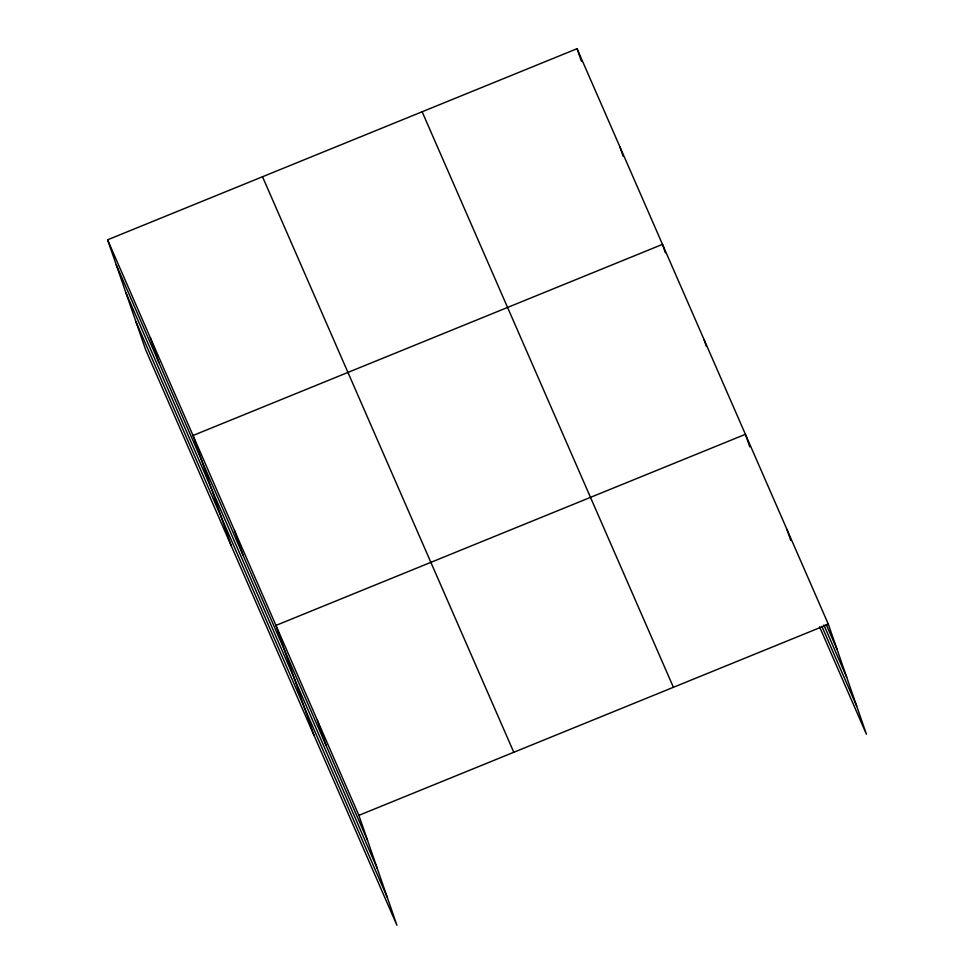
<?xml version="1.0" encoding="UTF-8"?>
<svg xmlns="http://www.w3.org/2000/svg" width="974" height="974" viewBox="0 0 974 974"><rect width="100%" height="100%" fill="white"/><g stroke="black" fill="none" stroke-linecap="round" stroke-linejoin="round"><path stroke-width="1.46" d="M107.59 239.811L358.87 815.348L396.942 925.3L145.662 349.776L107.59 239.811L577.058 48.7L828.338 624.224L866.41 734.189L819.548 626.842M358.87 815.348L828.338 624.224M826.183 624.48L837.007 649.256M823.87 624.991L846.71 677.283M821.861 626.331L856.706 706.162M422.132 111.766L673.411 687.291M262.505 176.744L513.797 752.281M116.259 264.843L367.539 840.367M125.963 292.87L377.242 868.394M135.958 321.749L387.238 897.273M786.87 529.272L790.73 540.387M749.749 446.822L745.414 434.307L275.946 625.418L314.018 735.37M703.959 339.342L706.357 346.294M665.376 252.729L662.49 244.377L193.022 435.5L231.094 545.452M619.768 146.538L623.141 156.278M577.058 48.7L581.393 61.216M317.402 720.383L326.071 745.414M234.478 530.453L243.147 555.484M150.3 337.649L158.969 362.681"/></g></svg>
